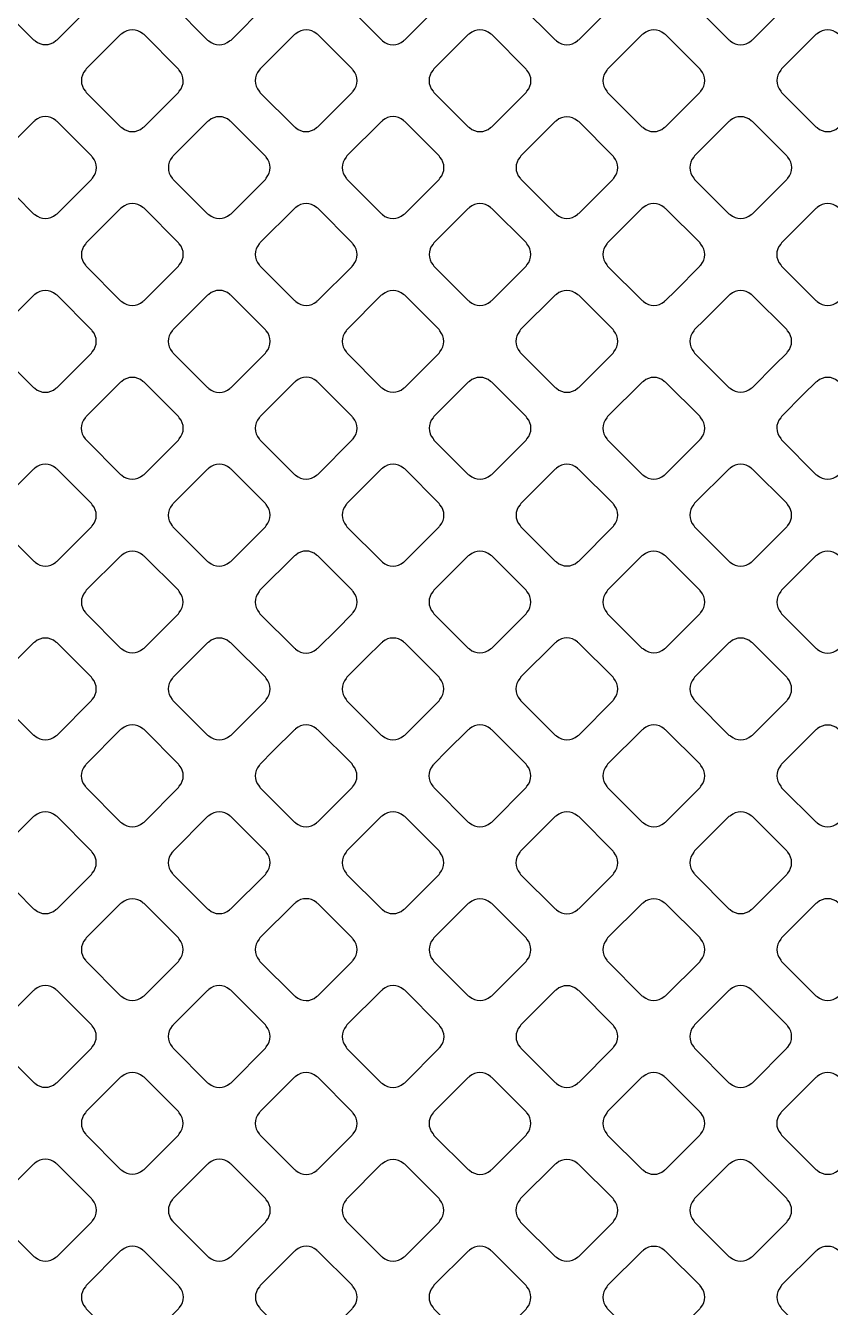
# Model space of a CAD drawing. Extents: x 0 to 248, y 0 to 175.
# Drawn here: x 81.767 to 82.765, y 147.828 to 149.418 of the extents above; entities that cross this region are included whole.
import ezdxf

# ---------------------------------------------------------------- set-up
doc = ezdxf.new("R2010")
doc.units = 0
doc.layers.add('gbr-dxf', color=7, linetype='Continuous')

msp = doc.modelspace()

# ---------------------------------------------------------------- linework, layer by layer
at = {"layer": 'gbr-dxf', "linetype": 'Continuous'}
for points in [[(84.5688, 141.0607), (82.0307, 143.5988, -0.047409), (82.021, 143.6094, -0.163793), (80.0248, 149.5396, -0.009935)], [(79.8386, 149.5318, 0.164179), (81.8812, 143.4832), (84.4487, 140.9157, -0.008541)], [(80.1772, 149.5374, 0.163577), (82.1387, 143.7063), (84.6782, 141.1669, -0.008901)]]:
    msp.add_lwpolyline(points, format="xyb", dxfattribs=at)
for points in [[(81.7336, 149.4445, -0.09185), (81.7345, 149.4429), (81.7772, 149.4003, -0.103673), (81.779, 149.3992, 0.379293), (81.8049, 149.3993, -0.096625), (81.8066, 149.4002), (81.849, 149.4427, -0.095916), (81.85, 149.4444, 0.379731), (81.85, 149.4703, -0.087748), (81.8491, 149.4718), (81.8063, 149.5146, -0.092233), (81.8047, 149.5156, 0.379289), (81.7788, 149.5156, -0.09527), (81.7771, 149.5146), (81.7345, 149.472, -0.095935), (81.7336, 149.4704, 0.379196)], [(81.9491, 149.4703, 0.379293), (81.9491, 149.4443, -0.087748), (81.9501, 149.4429), (81.993, 149.3999, -0.083056), (81.9944, 149.3991, 0.379289), (82.0203, 149.399, -0.095866), (82.022, 149.4), (82.0647, 149.4428, -0.095602), (82.0657, 149.4444, 0.379214), (82.0657, 149.4704, -0.092348), (82.0647, 149.4719), (82.022, 149.5146, -0.096332), (82.0204, 149.5156, 0.379289), (81.9944, 149.5156, -0.095506), (81.9928, 149.5147), (81.9501, 149.4719, -0.095602)], [(82.1648, 149.4703, 0.379293), (82.1648, 149.4444, -0.091954), (82.1658, 149.4428), (82.2084, 149.4001, -0.087978), (82.2099, 149.3992, 0.379672), (82.2359, 149.3992, -0.095612), (82.2375, 149.4002), (82.2801, 149.4427, -0.095602), (82.281, 149.4443, 0.379293), (82.281, 149.4703, -0.099964), (82.28, 149.472), (82.2374, 149.5146, -0.087978), (82.2359, 149.5155, 0.379672), (82.21, 149.5155, -0.095612), (82.2084, 149.5146), (82.1658, 149.472, -0.095602)], [(82.3802, 149.4443, -0.087686), (82.3811, 149.4428), (82.4238, 149.4001, -0.099951), (82.4255, 149.3991, 0.379506), (82.4514, 149.3991, -0.098229), (82.4531, 149.4001), (82.4957, 149.4427, -0.097675), (82.4967, 149.4444, 0.379032), (82.4967, 149.4703, -0.087415), (82.4958, 149.4718), (82.453, 149.5146, -0.091469), (82.4514, 149.5156, 0.379289), (82.4255, 149.5156, -0.095866), (82.4238, 149.5146), (82.3811, 149.472, -0.098209), (82.3802, 149.4703, 0.379506)], [(82.5959, 149.4704, 0.379293), (82.5959, 149.4444, -0.104392), (82.5969, 149.4426), (82.6393, 149.4002, -0.100151), (82.641, 149.3992, 0.379289), (82.6669, 149.3992, -0.095866), (82.6686, 149.4002), (82.7111, 149.4427, -0.095394), (82.7121, 149.4444, 0.379214), (82.7121, 149.4703, -0.091954), (82.7111, 149.4719), (82.6685, 149.5145, -0.096266), (82.6669, 149.5154, 0.379289), (82.641, 149.5155, -0.095866), (82.6393, 149.5145), (82.5968, 149.472, -0.095394)], [(81.8414, 149.3626, 0.379293), (81.8414, 149.3366, -0.091954), (81.8424, 149.3351), (81.885, 149.2925, -0.10399), (81.8868, 149.2914, 0.379321), (81.9127, 149.2914, -0.095506), (81.9143, 149.2924), (81.9569, 149.3349, -0.095796), (81.9579, 149.3366, 0.379293), (81.9578, 149.3625, -0.087784), (81.9569, 149.364), (81.9141, 149.4068, -0.092289), (81.9126, 149.4078, 0.379229), (81.8866, 149.4078, -0.095506), (81.885, 149.4068), (81.8424, 149.3642, -0.095602)], [(82.057, 149.3366, -0.091581), (82.0579, 149.335), (82.1007, 149.2923, -0.086961), (82.1021, 149.2914, 0.379214), (82.1281, 149.2914, -0.095956), (82.1297, 149.2924), (82.1723, 149.335, -0.095628), (82.1733, 149.3366, 0.379731), (82.1733, 149.3626, -0.104215), (82.1723, 149.3644), (82.1298, 149.4069, -0.09246), (82.1282, 149.4078, 0.379703), (82.1023, 149.4078, -0.095612), (82.1007, 149.4069), (82.0579, 149.3641, -0.095585), (82.057, 149.3625, 0.379196)], [(82.2725, 149.3367, -0.097885), (82.2735, 149.335), (82.3162, 149.2923, -0.091364), (82.3178, 149.2914, 0.37925), (82.3437, 149.2914, -0.096458), (82.3454, 149.2924), (82.3879, 149.3349, -0.096558), (82.3889, 149.3365, 0.379731), (82.3889, 149.3625, -0.09572), (82.3879, 149.3641), (82.3453, 149.4067, -0.10046), (82.3436, 149.4077, 0.379321), (82.3176, 149.4078, -0.095866), (82.316, 149.4068), (82.2735, 149.3643, -0.098246), (82.2725, 149.3627, 0.379196)], [(82.488, 149.3625, 0.379293), (82.488, 149.3365, -0.087748), (82.4889, 149.335), (82.5315, 149.2924, -0.100151), (82.5332, 149.2914, 0.379321), (82.5591, 149.2914, -0.095506), (82.5608, 149.2924), (82.6034, 149.3351, -0.095796), (82.6044, 149.3367, 0.379293), (82.6044, 149.3626, -0.087314), (82.6035, 149.3641), (82.5608, 149.4068, -0.092072), (82.5592, 149.4078, 0.379321), (82.5333, 149.4078, -0.09527), (82.5317, 149.4068), (82.4889, 149.3641, -0.095602)], [(82.7036, 149.3627, 0.379069), (82.7036, 149.3367, -0.106372), (82.7046, 149.3349), (82.7471, 149.2924, -0.099849), (82.7488, 149.2914, 0.379214), (82.7748, 149.2914, -0.095956), (82.7764, 149.2924), (82.813, 149.3289), (82.8189, 149.3349, -0.095916), (82.8199, 149.3365, 0.379731), (82.8199, 149.3625, -0.091581), (82.819, 149.3641), (82.7762, 149.4068, -0.096314), (82.7746, 149.4077, 0.379703), (82.7487, 149.4078, -0.095612), (82.747, 149.4068), (82.7045, 149.3643, -0.096105)], [(81.7336, 149.2548, 0.379293), (81.7336, 149.2288, -0.087748), (81.7345, 149.2273), (81.7772, 149.1846, -0.10046), (81.7789, 149.1836, 0.379289), (81.8049, 149.1836, -0.095506), (81.8065, 149.1846), (81.8492, 149.2272, -0.095602), (81.8502, 149.2289, 0.379293), (81.8501, 149.2548, -0.087748), (81.8492, 149.2563), (81.8064, 149.2991, -0.092072), (81.8049, 149.3001, 0.379289), (81.7789, 149.3001, -0.095506), (81.7773, 149.2991), (81.7345, 149.2564, -0.095602)], [(81.9492, 149.2288, -0.095612), (81.9502, 149.2272), (81.9928, 149.1846, -0.09197), (81.9944, 149.1836, 0.379293), (82.0204, 149.1837, -0.096119), (82.022, 149.1846), (82.0646, 149.2272, -0.095628), (82.0656, 149.2289, 0.379731), (82.0656, 149.2549, -0.083235), (82.0647, 149.2562), (82.0219, 149.299, -0.087974), (82.0204, 149.3, 0.379672), (81.9945, 149.3, -0.096157), (81.9928, 149.299), (81.9502, 149.2564, -0.095935), (81.9492, 149.2548, 0.379239)], [(82.1647, 149.2289, -0.091583), (82.1656, 149.2273), (82.2085, 149.1844, -0.086961), (82.2099, 149.1835, 0.379293), (82.2359, 149.1836, -0.096625), (82.2375, 149.1845), (82.2802, 149.2272, -0.095916), (82.2811, 149.2288, 0.379731), (82.2811, 149.2548, -0.104215), (82.2801, 149.2566), (82.2375, 149.2992, -0.092233), (82.2359, 149.3001, 0.379289), (82.21, 149.3001, -0.095866), (82.2084, 149.2992), (82.1656, 149.2564, -0.095585), (82.1647, 149.2548, 0.379287)], [(82.3803, 149.2548, 0.379293), (82.3803, 149.2288, -0.083235), (82.3812, 149.2274), (82.4239, 149.1847, -0.096332), (82.4255, 149.1837, 0.379289), (82.4514, 149.1837, -0.095506), (82.4531, 149.1847), (82.4956, 149.2272, -0.095602), (82.4966, 149.2289, 0.379293), (82.4966, 149.2548, -0.091954), (82.4956, 149.2564), (82.4531, 149.299, -0.096332), (82.4514, 149.2999, 0.379289), (82.4255, 149.3, -0.095506), (82.4238, 149.299), (82.3812, 149.2564, -0.095602)], [(82.5957, 149.2289, -0.099645), (82.5967, 149.2272), (82.6394, 149.1845, -0.095796), (82.641, 149.1836, 0.379293), (82.667, 149.1836, -0.09572), (82.6686, 149.1846), (82.7112, 149.2272, -0.096266), (82.7122, 149.2288, 0.379731), (82.7122, 149.2548, -0.091558), (82.7113, 149.2564), (82.6685, 149.2991, -0.096023), (82.6669, 149.3, 0.379672), (82.641, 149.3001, -0.096157), (82.6393, 149.2991), (82.5967, 149.2565, -0.095935), (82.5957, 149.2548, 0.379239)], [(81.8414, 149.121, -0.09148), (81.8424, 149.1195), (81.8851, 149.0767, -0.08752), (81.8866, 149.0758, 0.379293), (81.9125, 149.0758, -0.09572), (81.9142, 149.0768), (81.9569, 149.1195, -0.096266), (81.9579, 149.1212, 0.379731), (81.9579, 149.1472, -0.082756), (81.957, 149.1485), (81.9142, 149.1914, -0.087978), (81.9127, 149.1923, 0.379672), (81.8868, 149.1923, -0.095612), (81.8851, 149.1913), (81.8424, 149.1486, -0.095602), (81.8414, 149.147, 0.378906)], [(82.057, 149.1212, -0.101737), (82.058, 149.1194), (82.1006, 149.0768, -0.095796), (82.1022, 149.0758, 0.379293), (82.1282, 149.0759, -0.096625), (82.1298, 149.0768), (82.1723, 149.1193, -0.095916), (82.1733, 149.121, 0.379731), (82.1733, 149.147, -0.096265), (82.1723, 149.1486), (82.1295, 149.1914, -0.083651), (82.1281, 149.1923, 0.379289), (82.1022, 149.1923, -0.095866), (82.1005, 149.1913), (82.058, 149.1488, -0.098), (82.057, 149.1471, 0.379287)], [(82.2725, 149.147, 0.379214), (82.2725, 149.1211, -0.095956), (82.2735, 149.1194), (82.3161, 149.0768, -0.091913), (82.3176, 149.0759, 0.379289), (82.3436, 149.0759, -0.095866), (82.3452, 149.0768), (82.3879, 149.1195, -0.095602), (82.3889, 149.1212, 0.379214), (82.3889, 149.1471, -0.10047), (82.3879, 149.1488), (82.3455, 149.1912, -0.103868), (82.3437, 149.1922, 0.379289), (82.3177, 149.1922, -0.095506), (82.3161, 149.1913), (82.2735, 149.1486, -0.095535)], [(82.488, 149.1211, -0.082792), (82.4888, 149.1197), (82.5317, 149.0769, -0.095824), (82.5333, 149.0759, 0.379293), (82.5593, 149.0759, -0.096625), (82.5609, 149.0769), (82.5732, 149.0891), (82.6034, 149.1194, -0.096266), (82.6044, 149.121, 0.379731), (82.6044, 149.147, -0.091558), (82.6035, 149.1486), (82.5608, 149.1913, -0.096214), (82.5591, 149.1922, 0.379672), (82.5332, 149.1923, -0.095612), (82.5315, 149.1913), (82.4889, 149.1487, -0.095935), (82.488, 149.1471, 0.379287)], [(82.7035, 149.1211, -0.100154), (82.7045, 149.1194), (82.7471, 149.0768, -0.095796), (82.7487, 149.0759, 0.379293), (82.7747, 149.0759, -0.096625), (82.7763, 149.0769), (82.8189, 149.1195, -0.095916), (82.8199, 149.1211, 0.379731), (82.8199, 149.1471, -0.091685), (82.819, 149.1487), (82.7764, 149.1912, -0.095819), (82.7747, 149.1922, 0.379289), (82.7488, 149.1922, -0.095866), (82.7471, 149.1913), (82.7045, 149.1486, -0.095585), (82.7035, 149.147, 0.379287)], [(81.7336, 149.0132, -0.082756), (81.7345, 149.0118), (81.7772, 148.9691, -0.096332), (81.7788, 148.9681, 0.379289), (81.8048, 148.9681, -0.095506), (81.8064, 148.969), (81.8491, 149.0117, -0.095935), (81.85, 149.0134, 0.379324), (81.85, 149.0393, -0.09185), (81.8491, 149.0408), (81.8065, 149.0835, -0.095602), (81.8048, 149.0844, 0.379293), (81.7789, 149.0844, -0.095956), (81.7772, 149.0834), (81.7346, 149.0408, -0.096266), (81.7336, 149.0391, 0.379731)], [(81.9491, 149.0133, -0.091476), (81.9501, 149.0118), (81.9929, 148.9689, -0.08752), (81.9944, 148.968, 0.379293), (82.0204, 148.968, -0.096625), (82.022, 148.969), (82.0647, 149.0117, -0.096627), (82.0657, 149.0134, 0.379229), (82.0657, 149.0393, -0.082704), (82.0648, 149.0407), (82.0219, 149.0837, -0.086956), (82.0204, 149.0846, 0.37925), (81.9944, 149.0846, -0.096458), (81.9928, 149.0836), (81.9501, 149.0409, -0.096111), (81.9491, 149.0393, 0.379289)], [(82.1648, 149.0133, -0.100266), (82.1658, 149.0116), (82.2083, 148.9691, -0.096111), (82.2099, 148.9682, 0.379321), (82.2359, 148.9681, -0.095506), (82.2375, 148.9691), (82.2801, 149.0117, -0.095796), (82.281, 149.0133, 0.378943), (82.281, 149.0392, -0.09601), (82.2801, 149.0409), (82.2373, 149.0836, -0.083), (82.2359, 149.0845, 0.379293), (82.21, 149.0845, -0.096119), (82.2083, 149.0835), (82.1658, 149.0409, -0.095628), (82.1648, 149.0393, 0.379731)], [(82.3801, 149.0133, -0.082792), (82.381, 149.0119), (82.4239, 148.969, -0.095824), (82.4255, 148.9681, 0.379293), (82.4515, 148.9681, -0.096625), (82.4531, 148.9691), (82.4957, 149.0117, -0.095916), (82.4967, 149.0133, 0.379731), (82.4967, 149.0393, -0.095756), (82.4957, 149.0409), (82.4531, 149.0835, -0.100476), (82.4514, 149.0845, 0.379703), (82.4255, 149.0846, -0.095612), (82.4238, 149.0836), (82.3811, 149.0409, -0.095585), (82.3801, 149.0392, 0.379196)], [(82.5958, 149.0134, -0.096157), (82.5968, 149.0117), (82.6394, 148.9691, -0.09197), (82.641, 148.9682, 0.37925), (82.667, 148.9682, -0.096608), (82.6686, 148.9692), (82.6964, 148.997), (82.7111, 149.0117, -0.096558), (82.7121, 149.0133, 0.379731), (82.7121, 149.0393, -0.09572), (82.7111, 149.0409), (82.6686, 149.0834, -0.09979), (82.6669, 149.0844, 0.379289), (82.641, 149.0844, -0.095778), (82.6393, 149.0834), (82.6091, 149.0532), (82.5968, 149.0409, -0.095935), (82.5958, 149.0393, 0.379196)], [(81.8413, 148.9055, -0.085575), (81.8422, 148.904), (81.885, 148.8612, -0.095602), (81.8867, 148.8602, 0.37925), (81.9126, 148.8603, -0.096458), (81.9143, 148.8613), (81.9569, 148.9039, -0.096314), (81.9578, 148.9055, 0.379672), (81.9579, 148.9315, -0.09185), (81.9569, 148.933), (81.9142, 148.9758, -0.095796), (81.9125, 148.9767, 0.379293), (81.8866, 148.9767, -0.096625), (81.8849, 148.9757), (81.8423, 148.9331, -0.096423), (81.8413, 148.9314, 0.379415)], [(82.057, 148.9055, -0.09572), (82.058, 148.9039), (82.1005, 148.8613, -0.092072), (82.1021, 148.8603, 0.379289), (82.1281, 148.8603, -0.095506), (82.1297, 148.8613), (82.1724, 148.904, -0.095602), (82.1733, 148.9056, 0.378906), (82.1733, 148.9315, -0.095506), (82.1724, 148.9332), (82.1296, 148.9759, -0.082483), (82.1282, 148.9768, 0.379293), (82.1023, 148.9768, -0.095956), (82.1006, 148.9758), (82.058, 148.9331, -0.096266), (82.057, 148.9315, 0.379731)], [(82.2725, 148.9057, -0.103621), (82.2735, 148.9039), (82.3161, 148.8613, -0.099849), (82.3178, 148.8604, 0.379293), (82.3437, 148.8604, -0.09572), (82.3454, 148.8613), (82.3879, 148.9038, -0.096266), (82.3889, 148.9055, 0.379731), (82.3889, 148.9315, -0.092139), (82.3879, 148.933), (82.3452, 148.9757, -0.096314), (82.3436, 148.9767, 0.379672), (82.3176, 148.9767, -0.096157), (82.316, 148.9757), (82.2735, 148.9332, -0.095935), (82.2725, 148.9316, 0.379239)], [(82.488, 148.9055, -0.082876), (82.4888, 148.9041), (82.5316, 148.8613, -0.095602), (82.5332, 148.8604, 0.379293), (82.5592, 148.8604, -0.095956), (82.5608, 148.8614), (82.6034, 148.904, -0.096332), (82.6044, 148.9056, 0.379289), (82.6044, 148.9316, -0.095506), (82.6035, 148.9332), (82.5609, 148.9757, -0.099711), (82.5592, 148.9767, 0.379293), (82.5333, 148.9767, -0.095956), (82.5316, 148.9757), (82.4889, 148.9331, -0.096023), (82.488, 148.9314, 0.379672)], [(82.7035, 148.9316, 0.379293), (82.7036, 148.9057, -0.096625), (82.7045, 148.904), (82.7472, 148.8613, -0.091964), (82.7488, 148.8604, 0.379289), (82.7748, 148.8604, -0.095506), (82.7764, 148.8613), (82.8013, 148.8863), (82.8189, 148.9039, -0.095824), (82.8199, 148.9055, 0.379293), (82.8199, 148.9315, -0.09572), (82.8189, 148.9331), (82.7763, 148.9757, -0.10046), (82.7746, 148.9767, 0.379289), (82.7487, 148.9767, -0.095506), (82.747, 148.9757), (82.7324, 148.9611), (82.7045, 148.9333, -0.095824)], [(81.7336, 148.7978, -0.082787), (81.7344, 148.7964), (81.7773, 148.7535, -0.095796), (81.779, 148.7526, 0.378906), (81.8049, 148.7526, -0.095866), (81.8065, 148.7535), (81.8491, 148.7961, -0.095796), (81.85, 148.7977, 0.379293), (81.85, 148.8237, -0.096625), (81.849, 148.8253), (81.8064, 148.8679, -0.100054), (81.8047, 148.8689, 0.379731), (81.7788, 148.8689, -0.096265), (81.7771, 148.8679), (81.7346, 148.8254, -0.096111), (81.7336, 148.8237, 0.379289)], [(81.9491, 148.7977, -0.087343), (81.95, 148.7962), (81.9929, 148.7534, -0.082834), (81.9943, 148.7525, 0.379287), (82.0202, 148.7525, -0.095612), (82.0218, 148.7534), (82.0646, 148.7962, -0.095602), (82.0656, 148.7979, 0.379293), (82.0656, 148.8238, -0.087748), (82.0647, 148.8253), (82.022, 148.868, -0.091913), (82.0204, 148.8689, 0.379731), (81.9944, 148.8689, -0.09572), (81.9928, 148.868), (81.9501, 148.8253, -0.096214), (81.9491, 148.8236, 0.379672)], [(82.1647, 148.8238, 0.379293), (82.1647, 148.7978, -0.095956), (82.1657, 148.7962), (82.2084, 148.7535, -0.092072), (82.2099, 148.7525, 0.379289), (82.2359, 148.7525, -0.095506), (82.2375, 148.7535), (82.2802, 148.7962, -0.095602), (82.2812, 148.7978, 0.379293), (82.2811, 148.8237, -0.095956), (82.2802, 148.8254), (82.2373, 148.8682, -0.08348), (82.2359, 148.8691, 0.379672), (82.21, 148.8691, -0.095612), (82.2084, 148.8681), (82.1656, 148.8254, -0.095602)], [(82.3803, 148.7978, -0.09185), (82.3812, 148.7962), (82.4237, 148.7537, -0.103673), (82.4255, 148.7527, 0.379293), (82.4515, 148.7527, -0.096625), (82.4531, 148.7537), (82.4956, 148.7962, -0.096111), (82.4966, 148.7978, 0.379289), (82.4966, 148.8238, -0.087284), (82.4957, 148.8252), (82.453, 148.868, -0.09197), (82.4514, 148.8689, 0.379293), (82.4254, 148.8689, -0.096625), (82.4238, 148.8679), (82.3813, 148.8254, -0.096314), (82.3803, 148.8237, 0.379672)], [(82.5957, 148.7979, -0.095612), (82.5967, 148.7962), (82.6394, 148.7535, -0.09197), (82.641, 148.7525, 0.379293), (82.667, 148.7525, -0.09572), (82.6686, 148.7535), (82.7112, 148.7961, -0.096332), (82.7122, 148.7978, 0.379289), (82.7122, 148.8237, -0.099534), (82.7112, 148.8255), (82.6687, 148.868, -0.103498), (82.6669, 148.869, 0.379293), (82.6409, 148.869, -0.095956), (82.6393, 148.868), (82.5967, 148.8255, -0.096314), (82.5957, 148.8238, 0.379703)], [(81.8414, 148.69, -0.082876), (81.8423, 148.6886), (81.885, 148.6458, -0.095895), (81.8867, 148.6449, 0.378943), (81.9126, 148.6449, -0.095866), (81.9142, 148.6458), (81.9568, 148.6884, -0.095935), (81.9577, 148.69, 0.379239), (81.9577, 148.7159, -0.095612), (81.9568, 148.7176), (81.9142, 148.7601, -0.099849), (81.9125, 148.7611, 0.379293), (81.8866, 148.7611, -0.096119), (81.8849, 148.7601), (81.8424, 148.7176, -0.096023), (81.8414, 148.7159, 0.379672)], [(82.0568, 148.69, -0.09148), (82.0578, 148.6885), (82.1006, 148.6456, -0.0873), (82.1021, 148.6447, 0.379293), (82.1281, 148.6447, -0.096625), (82.1297, 148.6457), (82.1531, 148.6691), (82.1723, 148.6883, -0.096266), (82.1733, 148.6899, 0.379731), (82.1733, 148.7159, -0.100032), (82.1723, 148.7176), (82.1296, 148.7603, -0.087638), (82.1281, 148.7613, 0.379289), (82.1022, 148.7613, -0.095506), (82.1005, 148.7603), (82.0578, 148.7176, -0.095602), (82.0568, 148.7159, 0.378906)], [(82.2725, 148.69, -0.099534), (82.2735, 148.6883), (82.316, 148.6458, -0.095796), (82.3177, 148.6448, 0.379293), (82.3436, 148.6449, -0.096625), (82.3453, 148.6458), (82.3879, 148.6884, -0.096627), (82.3889, 148.6901, 0.379229), (82.3889, 148.716, -0.09148), (82.3879, 148.7176), (82.3453, 148.7602, -0.095602), (82.3437, 148.7612, 0.379293), (82.3177, 148.7612, -0.095956), (82.3161, 148.7602), (82.2735, 148.7176, -0.096111), (82.2725, 148.716, 0.379321)], [(82.488, 148.6901, -0.09185), (82.4889, 148.6885), (82.5315, 148.6459, -0.103545), (82.5333, 148.6449, 0.379287), (82.5593, 148.6449, -0.096157), (82.5609, 148.6458), (82.6034, 148.6884, -0.095796), (82.6044, 148.69, 0.379293), (82.6044, 148.716, -0.087784), (82.6035, 148.7174), (82.5607, 148.7603, -0.091964), (82.5591, 148.7612, 0.379731), (82.5331, 148.7612, -0.095756), (82.5315, 148.7602), (82.4889, 148.7177, -0.096023), (82.488, 148.716, 0.379672)], [(82.7036, 148.69, -0.09572), (82.7045, 148.6884), (82.7473, 148.6457, -0.091804), (82.7488, 148.6447, 0.379672), (82.7748, 148.6447, -0.096157), (82.7764, 148.6457), (82.8191, 148.6884, -0.095935), (82.82, 148.69, 0.379239), (82.82, 148.7159, -0.099645), (82.819, 148.7176), (82.7765, 148.7602, -0.103673), (82.7747, 148.7612, 0.379293), (82.7488, 148.7612, -0.09572), (82.7471, 148.7602), (82.7045, 148.7176, -0.096266), (82.7036, 148.716, 0.379731)], [(81.7336, 148.5821, -0.091745), (81.7345, 148.5806), (81.777, 148.5381, -0.104311), (81.7788, 148.5371, 0.379703), (81.8048, 148.537, -0.095612), (81.8064, 148.538), (81.8491, 148.5807, -0.095585), (81.85, 148.5823, 0.379324), (81.85, 148.6082, -0.087343), (81.8491, 148.6097), (81.8064, 148.6525, -0.091205), (81.8048, 148.6534, 0.379214), (81.7789, 148.6534, -0.095956), (81.7772, 148.6524), (81.7346, 148.6097, -0.095628), (81.7336, 148.6081, 0.379731)], [(81.9491, 148.5823, -0.087652), (81.95, 148.5808), (81.993, 148.5378, -0.083), (81.9944, 148.537, 0.379214), (82.0204, 148.537, -0.096625), (82.022, 148.538), (82.0382, 148.5542), (82.0646, 148.5806, -0.095916), (82.0656, 148.5822, 0.379731), (82.0656, 148.6082, -0.091581), (82.0646, 148.6097), (82.0219, 148.6524, -0.096111), (82.0203, 148.6534, 0.379321), (81.9943, 148.6534, -0.095506), (81.9927, 148.6525), (81.9501, 148.6099, -0.098209), (81.9491, 148.6082, 0.379064)], [(82.1647, 148.6081, 0.379293), (82.1647, 148.5822, -0.091745), (82.1656, 148.5806), (82.2083, 148.5379, -0.087638), (82.2098, 148.537, 0.379731), (82.2358, 148.537, -0.096265), (82.2374, 148.538), (82.2537, 148.5542), (82.28, 148.5806, -0.096314), (82.281, 148.5822, 0.379672), (82.281, 148.6082, -0.100154), (82.28, 148.6099), (82.2374, 148.6525, -0.086956), (82.2359, 148.6535, 0.378858), (82.21, 148.6535, -0.095506), (82.2084, 148.6525), (82.189, 148.6332), (82.1656, 148.6098, -0.095824)], [(82.3802, 148.5822, -0.087314), (82.3811, 148.5808), (82.4238, 148.5381, -0.100054), (82.4255, 148.5371, 0.379731), (82.4515, 148.5371, -0.096265), (82.4531, 148.538), (82.4957, 148.5807, -0.096266), (82.4967, 148.5823, 0.379731), (82.4967, 148.6083, -0.087314), (82.4958, 148.6097), (82.453, 148.6526, -0.091913), (82.4514, 148.6535, 0.379731), (82.4254, 148.6535, -0.09572), (82.4238, 148.6525), (82.3811, 148.6099, -0.096266), (82.3802, 148.6082, 0.379731)], [(82.5959, 148.6083, 0.379293), (82.5959, 148.5823, -0.103917), (82.5969, 148.5805), (82.6394, 148.538, -0.100476), (82.6411, 148.537, 0.379703), (82.6671, 148.537, -0.095612), (82.6687, 148.538), (82.7112, 148.5805, -0.095796), (82.7122, 148.5822, 0.379293), (82.7122, 148.6081, -0.092348), (82.7112, 148.6097), (82.6686, 148.6524, -0.096627), (82.6669, 148.6534, 0.379229), (82.641, 148.6534, -0.095506), (82.6393, 148.6524), (82.5968, 148.6099, -0.095602)], [(81.8413, 148.4745, -0.095506), (81.8423, 148.4728), (81.885, 148.4301, -0.09197), (81.8866, 148.4291, 0.379293), (81.9125, 148.4292, -0.09572), (81.9142, 148.4301), (81.9569, 148.4729, -0.096266), (81.9579, 148.4745, 0.379731), (81.9579, 148.5005, -0.082756), (81.957, 148.5019), (81.9141, 148.5448, -0.087516), (81.9126, 148.5457, 0.379289), (81.8866, 148.5457, -0.095866), (81.885, 148.5448), (81.8423, 148.502, -0.095602), (81.8413, 148.5004, 0.378858)], [(82.057, 148.4745, -0.091745), (82.0579, 148.4729), (82.1006, 148.4302, -0.087638), (82.1021, 148.4293, 0.379731), (82.1281, 148.4293, -0.096265), (82.1297, 148.4303), (82.1586, 148.4592), (82.1722, 148.4728, -0.096266), (82.1732, 148.4744, 0.379731), (82.1732, 148.5004, -0.103612), (82.1722, 148.5022), (82.1297, 148.5447, -0.091913), (82.1281, 148.5456, 0.379731), (82.1021, 148.5456, -0.09572), (82.1005, 148.5446), (82.0742, 148.5183), (82.058, 148.5021, -0.096266), (82.057, 148.5004, 0.379731)], [(82.2724, 148.4745, -0.096157), (82.2734, 148.4729), (82.3161, 148.4301, -0.091737), (82.3177, 148.4292, 0.379324), (82.3436, 148.4292, -0.095612), (82.3452, 148.4302), (82.3879, 148.4728, -0.095602), (82.3889, 148.4745, 0.379214), (82.3889, 148.5004, -0.096625), (82.3879, 148.5021), (82.3453, 148.5447, -0.09979), (82.3436, 148.5457, 0.379731), (82.3176, 148.5457, -0.09572), (82.316, 148.5447), (82.2896, 148.5183), (82.2734, 148.5021, -0.096314), (82.2724, 148.5005, 0.379672)], [(82.488, 148.4744, -0.087314), (82.4889, 148.4729), (82.5316, 148.4302, -0.09979), (82.5333, 148.4292, 0.379731), (82.5593, 148.4292, -0.09572), (82.5609, 148.4302), (82.6036, 148.4728, -0.096266), (82.6045, 148.4745, 0.379731), (82.6045, 148.5004, -0.087314), (82.6036, 148.5019), (82.5608, 148.5447, -0.091913), (82.5592, 148.5457, 0.379731), (82.5333, 148.5457, -0.09572), (82.5316, 148.5447), (82.4889, 148.502, -0.096266), (82.488, 148.5004, 0.379731)], [(82.7037, 148.5005, 0.379214), (82.7037, 148.4745, -0.104392), (82.7047, 148.4727), (82.7471, 148.4303, -0.100254), (82.7488, 148.4293, 0.379672), (82.7748, 148.4293, -0.095612), (82.7764, 148.4303), (82.8189, 148.4728, -0.095602), (82.8199, 148.4745, 0.379293), (82.8199, 148.5004, -0.091954), (82.8189, 148.502), (82.7764, 148.5446, -0.096332), (82.7747, 148.5455, 0.379289), (82.7488, 148.5456, -0.095506), (82.7471, 148.5446), (82.7046, 148.5021, -0.095602)], [(81.7336, 148.3667, -0.087314), (81.7345, 148.3653), (81.7772, 148.3225, -0.09979), (81.7789, 148.3215, 0.379731), (81.8049, 148.3215, -0.09572), (81.8065, 148.3225), (81.849, 148.365, -0.096266), (81.85, 148.3666, 0.379731), (81.85, 148.3926, -0.087314), (81.8491, 148.3941), (81.8063, 148.4369, -0.091913), (81.8047, 148.4379, 0.379731), (81.7788, 148.4379, -0.09572), (81.7771, 148.4369), (81.7346, 148.3943, -0.096266), (81.7336, 148.3927, 0.379731)], [(81.9491, 148.3666, -0.096265), (81.9501, 148.365), (81.9927, 148.3224, -0.09246), (81.9943, 148.3215, 0.379672), (82.0202, 148.3214, -0.096157), (82.0218, 148.3224), (82.0646, 148.3652, -0.095585), (82.0656, 148.3668, 0.379287), (82.0656, 148.3928, -0.082707), (82.0647, 148.3941), (82.0219, 148.437, -0.086956), (82.0204, 148.4379, 0.379293), (81.9944, 148.4379, -0.096265), (81.9928, 148.4369), (81.9501, 148.3942, -0.095916), (81.9491, 148.3926, 0.379731)], [(82.1647, 148.3927, 0.379293), (82.1647, 148.3668, -0.092348), (82.1656, 148.3652), (82.2084, 148.3224, -0.087862), (82.2099, 148.3215, 0.379506), (82.2359, 148.3215, -0.098229), (82.2376, 148.3225), (82.2801, 148.365, -0.095602), (82.281, 148.3666, 0.379293), (82.281, 148.3926, -0.103917), (82.28, 148.3944), (82.2374, 148.437, -0.091913), (82.2358, 148.4379, 0.379289), (82.2099, 148.4379, -0.095866), (82.2082, 148.437), (82.1945, 148.4232), (82.1656, 148.3944, -0.095296)], [(82.3801, 148.3926, 0.379293), (82.3802, 148.3666, -0.083235), (82.381, 148.3652), (82.4239, 148.3224, -0.096214), (82.4255, 148.3214, 0.379672), (82.4514, 148.3214, -0.095612), (82.4531, 148.3224), (82.4958, 148.365, -0.095602), (82.4967, 148.3667, 0.379293), (82.4967, 148.3926, -0.091954), (82.4958, 148.3942), (82.4531, 148.4369, -0.096332), (82.4514, 148.4379, 0.379289), (82.4255, 148.4379, -0.095506), (82.4238, 148.4369), (82.3811, 148.3942, -0.095602)], [(82.5959, 148.3667, -0.100032), (82.5969, 148.365), (82.6393, 148.3225, -0.096266), (82.641, 148.3215, 0.379731), (82.667, 148.3215, -0.09572), (82.6686, 148.3225), (82.7112, 148.3651, -0.096266), (82.7122, 148.3668, 0.379731), (82.7122, 148.3927, -0.091558), (82.7113, 148.3943), (82.6687, 148.4369, -0.096266), (82.667, 148.4378, 0.379731), (82.6411, 148.4378, -0.09572), (82.6394, 148.4369), (82.5968, 148.3943, -0.096266), (82.5959, 148.3926, 0.379731)], [(81.8414, 148.2589, -0.087343), (81.8423, 148.2575), (81.8849, 148.2148, -0.099711), (81.8867, 148.2138, 0.37925), (81.9126, 148.2138, -0.096458), (81.9143, 148.2148), (81.9567, 148.2573, -0.096955), (81.9577, 148.259, 0.379612), (81.9577, 148.2849, -0.087343), (81.9568, 148.2864), (81.9141, 148.3291, -0.091364), (81.9125, 148.3301, 0.379293), (81.8866, 148.33, -0.095956), (81.8849, 148.3291), (81.8424, 148.2865, -0.096214), (81.8414, 148.2849, 0.379672)], [(82.0568, 148.2849, 0.379293), (82.0569, 148.259, -0.100266), (82.0579, 148.2572), (82.1005, 148.2146, -0.096314), (82.1021, 148.2137, 0.379672), (82.1281, 148.2136, -0.096157), (82.1297, 148.2146), (82.1724, 148.2573, -0.095796), (82.1733, 148.2589, 0.379293), (82.1733, 148.2849, -0.096119), (82.1723, 148.2865), (82.1295, 148.3293, -0.083134), (82.1281, 148.3302, 0.379321), (82.1022, 148.3302, -0.09527), (82.1005, 148.3293), (82.0578, 148.2865, -0.095602)], [(82.2725, 148.2849, 0.37925), (82.2725, 148.259, -0.096458), (82.2735, 148.2573), (82.3162, 148.2146, -0.09246), (82.3178, 148.2137, 0.379672), (82.3437, 148.2137, -0.096157), (82.3454, 148.2146), (82.3879, 148.2572, -0.095602), (82.3889, 148.2588, 0.379214), (82.3889, 148.2848, -0.10047), (82.3879, 148.2865), (82.3454, 148.329, -0.104264), (82.3436, 148.33, 0.379289), (82.3176, 148.33, -0.095506), (82.316, 148.3291), (82.2735, 148.2866, -0.095602)], [(82.488, 148.2847, 0.379293), (82.488, 148.2588, -0.083235), (82.4889, 148.2574), (82.5315, 148.2147, -0.096314), (82.5332, 148.2137, 0.379672), (82.5591, 148.2137, -0.096157), (82.5608, 148.2147), (82.6035, 148.2573, -0.095602), (82.6044, 148.259, 0.379293), (82.6044, 148.2849, -0.091954), (82.6035, 148.2865), (82.5609, 148.3291, -0.096332), (82.5592, 148.33, 0.379289), (82.5333, 148.3301, -0.095506), (82.5317, 148.3291), (82.4889, 148.2864, -0.095602)], [(82.7036, 148.259, -0.100032), (82.7046, 148.2573), (82.7472, 148.2147, -0.095916), (82.7488, 148.2137, 0.379731), (82.7748, 148.2137, -0.096265), (82.7764, 148.2147), (82.819, 148.2573, -0.096558), (82.82, 148.2589, 0.379731), (82.82, 148.2849, -0.091558), (82.8191, 148.2865), (82.7764, 148.3292, -0.095916), (82.7747, 148.3301, 0.379731), (82.7488, 148.3301, -0.096265), (82.7471, 148.3292), (82.7045, 148.2866, -0.096266), (82.7036, 148.285, 0.379731)], [(81.7337, 148.1512, -0.082876), (81.7346, 148.1498), (81.7773, 148.107, -0.095759), (81.7789, 148.1061, 0.379032), (81.8049, 148.1061, -0.095973), (81.8065, 148.1071), (81.811, 148.1116), (81.8491, 148.1496, -0.095824), (81.85, 148.1513, 0.378906), (81.85, 148.1772, -0.091476), (81.8491, 148.1788), (81.8065, 148.2214, -0.098209), (81.8048, 148.2223, 0.379506), (81.7789, 148.2223, -0.096117), (81.7772, 148.2214), (81.7347, 148.1788, -0.098737), (81.7337, 148.1771, 0.379672)], [(81.9491, 148.1512, -0.091558), (81.9501, 148.1497), (81.9929, 148.1069, -0.087516), (81.9944, 148.1059, 0.379731), (82.0204, 148.1059, -0.09572), (82.022, 148.1069), (82.0646, 148.1495, -0.096266), (82.0656, 148.1512, 0.379731), (82.0656, 148.1771, -0.082756), (82.0647, 148.1785), (82.0218, 148.2215, -0.087516), (82.0203, 148.2224, 0.379731), (81.9943, 148.2224, -0.09572), (81.9927, 148.2214), (81.9501, 148.1788, -0.096266), (81.9491, 148.1772, 0.379731)], [(82.1647, 148.1771, 0.379293), (82.1647, 148.1511, -0.099964), (82.1657, 148.1494), (82.2083, 148.1068, -0.096314), (82.2099, 148.1058, 0.379703), (82.2359, 148.1058, -0.095612), (82.2375, 148.1068), (82.2802, 148.1495, -0.095796), (82.2812, 148.1511, 0.379293), (82.2811, 148.1771, -0.09572), (82.2802, 148.1787), (82.2373, 148.2215, -0.083134), (82.2359, 148.2224, 0.379289), (82.21, 148.2224, -0.095506), (82.2084, 148.2214), (82.1656, 148.1787, -0.095602)], [(82.3803, 148.1511, -0.083226), (82.3812, 148.1497), (82.4239, 148.107, -0.096214), (82.4255, 148.106, 0.379672), (82.4514, 148.106, -0.095612), (82.4531, 148.107), (82.4956, 148.1495, -0.095796), (82.4966, 148.1512, 0.379293), (82.4966, 148.1771, -0.09572), (82.4956, 148.1787), (82.4531, 148.2212, -0.100151), (82.4514, 148.2222, 0.379321), (82.4255, 148.2222, -0.095506), (82.4238, 148.2213), (82.3813, 148.1787, -0.098209), (82.3803, 148.177, 0.379506)], [(82.5957, 148.1771, 0.379214), (82.5957, 148.1512, -0.096625), (82.5967, 148.1495), (82.6394, 148.1068, -0.092406), (82.641, 148.1059, 0.379703), (82.6669, 148.1058, -0.096157), (82.6686, 148.1068), (82.7112, 148.1495, -0.095895), (82.7122, 148.1511, 0.379293), (82.7122, 148.1771, -0.096265), (82.7112, 148.1787), (82.6686, 148.2213, -0.100254), (82.6669, 148.2223, 0.379289), (82.641, 148.2223, -0.095866), (82.6393, 148.2214), (82.5967, 148.1787, -0.095602)], [(81.8414, 148.0435, -0.084055), (81.8423, 148.0421), (81.8851, 147.9992, -0.095987), (81.8867, 147.9983, 0.379075), (81.9127, 147.9983, -0.096265), (81.9143, 147.9992), (81.9569, 148.0418, -0.095916), (81.9578, 148.0434, 0.379731), (81.9578, 148.0694, -0.091745), (81.9569, 148.071), (81.9142, 148.1137, -0.095916), (81.9126, 148.1146, 0.379731), (81.8866, 148.1146, -0.095612), (81.8849, 148.1137), (81.8469, 148.0757), (81.8423, 148.0711, -0.096128), (81.8414, 148.0694, 0.379506)], [(82.057, 148.0434, -0.09572), (82.058, 148.0418), (82.1007, 147.9991, -0.091913), (82.1022, 147.9981, 0.379731), (82.1282, 147.9981, -0.09572), (82.1298, 147.9991), (82.1723, 148.0416, -0.096266), (82.1733, 148.0433, 0.379731), (82.1733, 148.0692, -0.09572), (82.1723, 148.0709), (82.1295, 148.1137, -0.083056), (82.1281, 148.1146, 0.379731), (82.1021, 148.1146, -0.09572), (82.1005, 148.1136), (82.058, 148.071, -0.096266), (82.057, 148.0694, 0.379731)], [(82.2725, 148.0693, 0.379214), (82.2725, 148.0433, -0.104392), (82.2736, 148.0415), (82.3159, 147.9992, -0.100115), (82.3176, 147.9982, 0.379672), (82.3436, 147.9981, -0.096157), (82.3452, 147.9991), (82.3879, 148.0418, -0.095602), (82.3889, 148.0434, 0.379214), (82.3889, 148.0694, -0.092139), (82.3879, 148.0709), (82.3453, 148.1135, -0.096266), (82.3437, 148.1145, 0.379289), (82.3177, 148.1145, -0.095866), (82.3161, 148.1135), (82.2735, 148.0709, -0.095602)], [(82.488, 148.0434, -0.082792), (82.4888, 148.042), (82.5317, 147.9991, -0.095824), (82.5333, 147.9982, 0.379293), (82.5593, 147.9982, -0.096625), (82.5609, 147.9992), (82.6034, 148.0417, -0.095916), (82.6044, 148.0433, 0.379731), (82.6044, 148.0693, -0.096265), (82.6034, 148.0709), (82.5608, 148.1135, -0.10046), (82.5591, 148.1145, 0.379289), (82.5332, 148.1145, -0.095506), (82.5315, 148.1136), (82.4889, 148.071, -0.095935), (82.488, 148.0693, 0.379287)], [(82.7035, 148.0693, 0.379293), (82.7036, 148.0433, -0.095956), (82.7045, 148.0417), (82.7471, 147.9991, -0.092406), (82.7487, 147.9982, 0.379672), (82.7746, 147.9981, -0.095612), (82.7763, 147.9991), (82.8189, 148.0418, -0.095602), (82.8199, 148.0434, 0.379293), (82.8199, 148.0694, -0.095956), (82.8189, 148.071), (82.7765, 148.1135, -0.10046), (82.7747, 148.1145, 0.379289), (82.7488, 148.1145, -0.095506), (82.7471, 148.1135), (82.7045, 148.0709, -0.095602)], [(81.7336, 147.9357, -0.082792), (81.7344, 147.9343), (81.7773, 147.8914, -0.095296), (81.779, 147.8905, 0.379293), (81.8049, 147.8905, -0.096625), (81.8066, 147.8915), (81.8491, 147.934, -0.096214), (81.8501, 147.9357, 0.379672), (81.8501, 147.9616, -0.096614), (81.8491, 147.9633), (81.8065, 148.0059, -0.100588), (81.8048, 148.0069, 0.379293), (81.7788, 148.0069, -0.096625), (81.7772, 148.0059), (81.7346, 147.9633, -0.096214), (81.7336, 147.9617, 0.379672)], [(81.9492, 147.9357, -0.088595), (81.9501, 147.9342), (81.9931, 147.8912, -0.08404), (81.9945, 147.8904, 0.378984), (82.0204, 147.8904, -0.095973), (82.0221, 147.8913), (82.0647, 147.934, -0.095916), (82.0657, 147.9356, 0.379731), (82.0657, 147.9616, -0.087748), (82.0648, 147.9631), (82.022, 148.0059, -0.091913), (82.0204, 148.0069, 0.379731), (81.9944, 148.0069, -0.09572), (81.9928, 148.0059), (81.9502, 147.9633, -0.096128), (81.9492, 147.9616, 0.379506)], [(82.1648, 147.9356, -0.095865), (82.1658, 147.934), (82.2084, 147.8914, -0.091437), (82.2099, 147.8904, 0.379731), (82.2359, 147.8904, -0.096265), (82.2375, 147.8914), (82.28, 147.9339, -0.095916), (82.281, 147.9356, 0.379731), (82.281, 147.9615, -0.096265), (82.28, 147.9632), (82.2373, 148.0059, -0.083056), (82.2359, 148.0067, 0.379731), (82.21, 148.0067, -0.09572), (82.2083, 148.0058), (82.1658, 147.9632, -0.096266), (82.1648, 147.9616, 0.379731)], [(82.3801, 147.9356, -0.091581), (82.3811, 147.934), (82.4237, 147.8914, -0.103673), (82.4255, 147.8904, 0.379293), (82.4515, 147.8904, -0.096625), (82.4531, 147.8913), (82.4957, 147.934, -0.095916), (82.4967, 147.9356, 0.379731), (82.4967, 147.9616, -0.087343), (82.4958, 147.9631), (82.453, 148.0059, -0.092072), (82.4514, 148.0068, 0.379289), (82.4255, 148.0068, -0.095506), (82.4238, 148.0059), (82.3811, 147.9631, -0.095935), (82.3801, 147.9615, 0.379287)], [(82.5959, 147.9616, 0.379293), (82.5959, 147.9356, -0.096625), (82.5968, 147.934), (82.6394, 147.8914, -0.09246), (82.641, 147.8905, 0.379672), (82.6669, 147.8905, -0.096157), (82.6686, 147.8914), (82.7111, 147.934, -0.095602), (82.7121, 147.9356, 0.379214), (82.7121, 147.9616, -0.10047), (82.7111, 147.9633), (82.6687, 148.0056, -0.103868), (82.6669, 148.0067, 0.379289), (82.641, 148.0067, -0.095506), (82.6393, 148.0057), (82.5968, 147.9632, -0.095535)], [(81.8414, 147.8538, 0.379293), (81.8414, 147.8279, -0.087077), (81.8424, 147.8264), (81.8853, 147.7835, -0.08267), (81.8867, 147.7826, 0.379731), (81.9127, 147.7826, -0.096265), (81.9143, 147.7836), (81.957, 147.8263, -0.095935), (81.958, 147.8279, 0.378936), (81.958, 147.8538, -0.091768), (81.957, 147.8554), (81.9143, 147.8981, -0.096423), (81.9126, 147.8991, 0.379287), (81.8867, 147.8991, -0.095612), (81.8851, 147.8982), (81.8424, 147.8555, -0.095602)], [(82.0571, 147.8279, -0.093141), (82.058, 147.8263), (82.1007, 147.7836, -0.086956), (82.1022, 147.7827, 0.379293), (82.1281, 147.7827, -0.095956), (82.1298, 147.7837), (82.1723, 147.8262, -0.096266), (82.1733, 147.8279, 0.379731), (82.1733, 147.8538, -0.100032), (82.1723, 147.8556), (82.1297, 147.8981, -0.087978), (82.1282, 147.8991, 0.379321), (82.1023, 147.8991, -0.095506), (82.1007, 147.8981), (82.058, 147.8555, -0.097917), (82.0571, 147.8538, 0.379239)], [(82.2725, 147.8279, -0.099825), (82.2735, 147.8262), (82.3161, 147.7836, -0.095958), (82.3178, 147.7827, 0.379731), (82.3437, 147.7827, -0.096225), (82.3454, 147.7836), (82.3879, 147.8261, -0.096558), (82.3889, 147.8278, 0.379731), (82.3889, 147.8537, -0.091558), (82.3879, 147.8553), (82.3452, 147.898, -0.095916), (82.3436, 147.899, 0.379731), (82.3176, 147.899, -0.096265), (82.316, 147.898), (82.2735, 147.8556, -0.095916), (82.2725, 147.8539, 0.379731)], [(82.488, 147.8537, 0.379293), (82.488, 147.8277, -0.091745), (82.4889, 147.8262), (82.5314, 147.7837, -0.104311), (82.5332, 147.7827, 0.379703), (82.5591, 147.7827, -0.095612), (82.5608, 147.7836), (82.6034, 147.8263, -0.095796), (82.6044, 147.8279, 0.379293), (82.6044, 147.8539, -0.087314), (82.6035, 147.8554), (82.5608, 147.8981, -0.092072), (82.5592, 147.899, 0.379321), (82.5333, 147.899, -0.09527), (82.5317, 147.8981), (82.4889, 147.8553, -0.095602)], [(82.7036, 147.828, -0.098136), (82.7046, 147.8263), (82.7471, 147.7837, -0.091364), (82.7487, 147.7828, 0.379293), (82.7747, 147.7828, -0.095956), (82.7763, 147.7838), (82.8188, 147.8263, -0.096266), (82.8198, 147.8279, 0.379731), (82.8198, 147.8539, -0.100032), (82.8188, 147.8556), (82.7764, 147.8979, -0.10399), (82.7746, 147.899, 0.379321), (82.7487, 147.899, -0.095506), (82.747, 147.898), (82.7046, 147.8556, -0.098), (82.7036, 147.8539, 0.379196)]]:
    msp.add_lwpolyline(points, format="xyb", close=True, dxfattribs=at)

doc.saveas('drawing.dxf')
